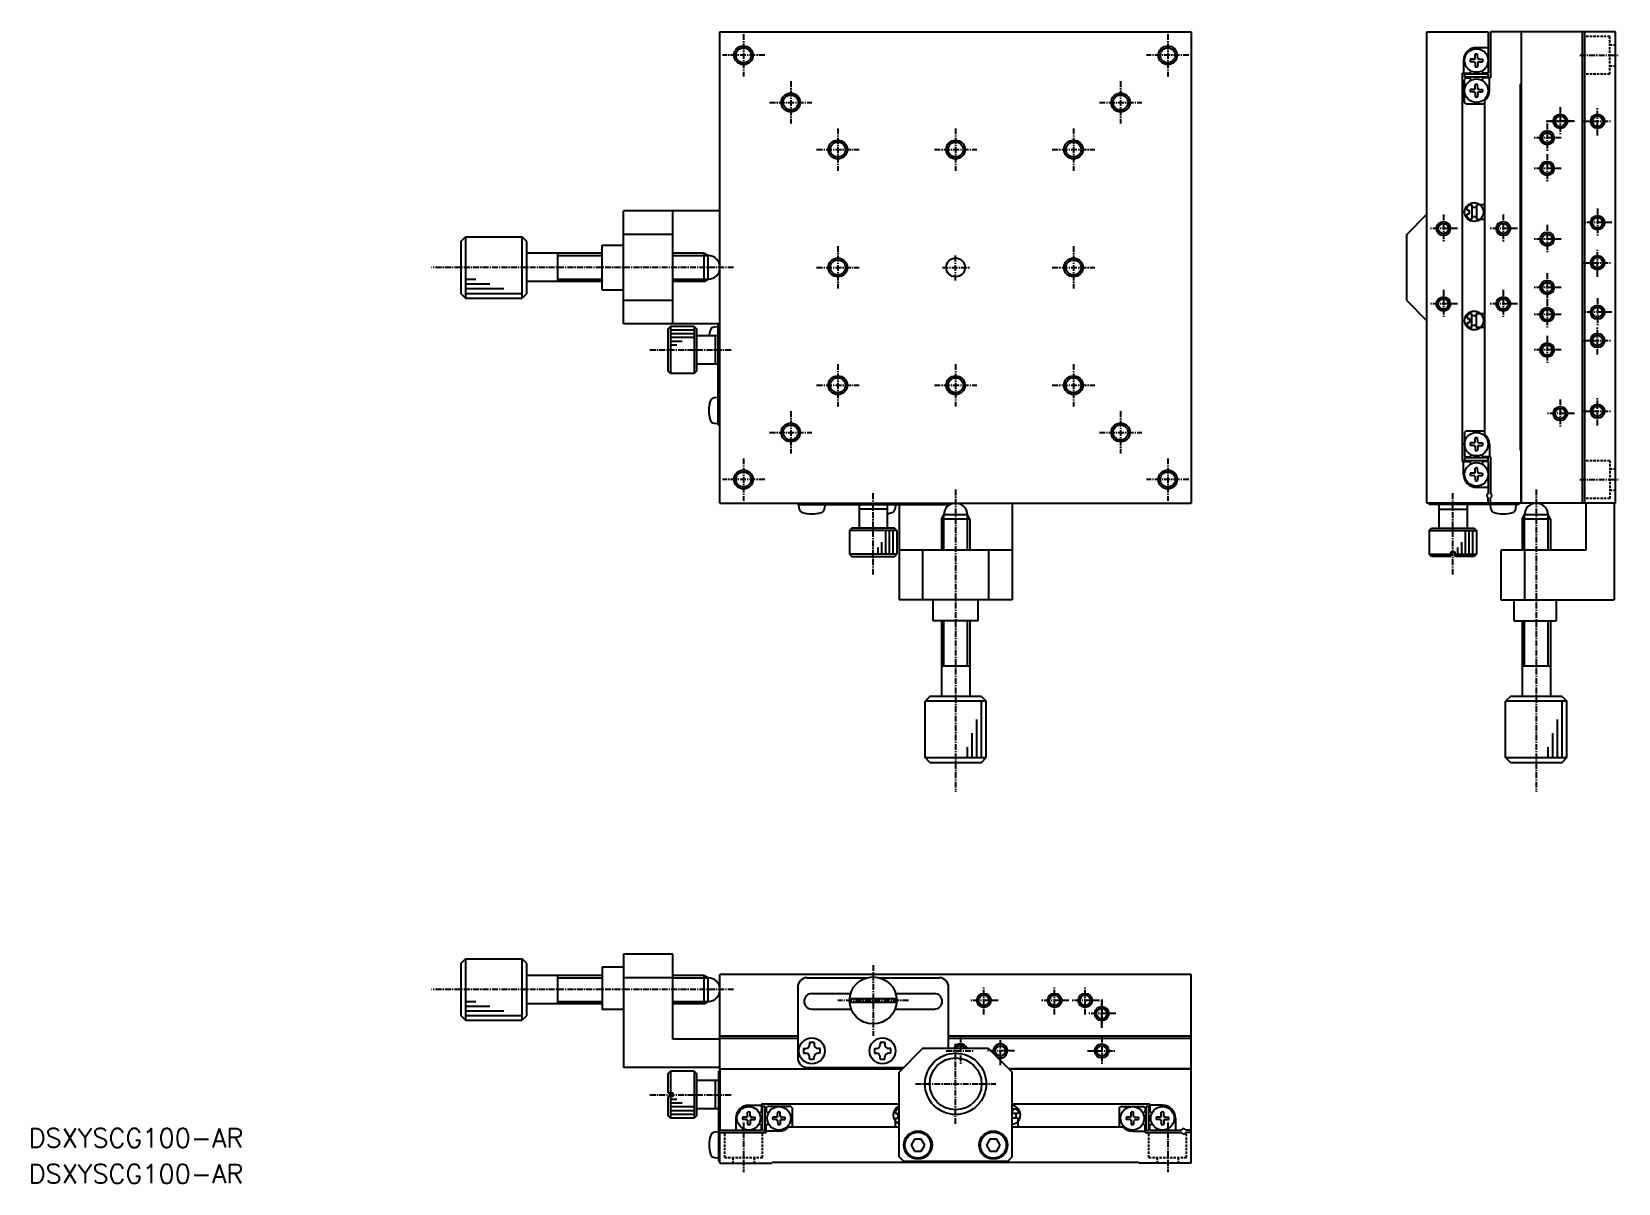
# Model space of a CAD drawing. Extents: x 2616 to 2953, y -713 to -469.
import ezdxf

# ---------------------------------------------------------------- set-up
doc = ezdxf.new("R2010")
doc.units = 0
doc.linetypes.add('CENTER', pattern=[2, 1.25, -0.25, 0.25, -0.25])
doc.linetypes.add('DASHED', pattern=[0.75, 0.5, -0.25])
doc.layers.get('0').update_dxf_attribs({"linetype": 'CONTINUOUS'})
doc.layers.add('CENTER', color=1, linetype='CENTER')
doc.styles.get("Standard").update_dxf_attribs({"font": 'TXT', "bigfont": 'BIGFONT'})

msp = doc.modelspace()

# ---------------------------------------------------------------- linework, layer by layer
for p, q in [((2761.94, -569.05), (2761.94, -469.05)), ((2761.94, -469.05), (2861.94, -469.05)), ((2861.94, -469.05), (2861.94, -569.05)), ((2761.94, -507.05), (2741.44, -507.05)), ((2741.44, -531.05), (2741.44, -507.05)), ((2751.94, -531.05), (2751.94, -507.05)), ((2706.94, -513.55), (2707.94, -512.55)), ((2706.94, -513.55), (2706.94, -524.55)), ((2707.94, -512.55), (2719.94, -512.55)), ((2720.94, -513.55), (2719.94, -512.55)), ((2720.94, -524.55), (2720.94, -513.55)), ((2736.94, -514.3), (2741.44, -514.3)), ((2736.94, -523.8), (2736.94, -514.3)), ((2751.94, -512.05), (2741.44, -512.05)), ((2736.94, -516.05), (2720.94, -516.05)), ((2727.44, -516.05), (2727.44, -522.05)), ((2758.57, -516.05), (2751.94, -516.05)), ((2758.57, -522.05), (2758.57, -516.05)), ((2758.57, -516.05), (2759.44, -516.55)), ((2759.44, -521.55), (2759.44, -516.55)), ((2758.57, -522.05), (2759.44, -521.55)), ((2706.94, -524.55), (2707.94, -525.55)), ((2720.94, -524.55), (2719.94, -525.55)), ((2736.94, -522.05), (2720.94, -522.05)), ((2736.94, -523.8), (2741.44, -523.8)), ((2758.57, -522.05), (2751.94, -522.05)), ((2707.94, -525.55), (2719.94, -525.55)), ((2751.94, -526.05), (2741.44, -526.05)), ((2761.94, -531.05), (2741.44, -531.05)), ((2750.94, -532.05), (2751.44, -531.55)), ((2756.44, -531.55), (2751.44, -531.55)), ((2756.44, -531.55), (2756.94, -532.05)), ((2761.56, -531.66), (2760.71, -531.73)), ((2761.5, -531.66), (2760.71, -531.73)), ((2750.94, -541.05), (2750.94, -532.05)), ((2756.94, -532.05), (2756.94, -541.05)), ((2761.56, -533.55), (2756.94, -533.55)), ((2760.94, -533.55), (2760.94, -539.55)), ((2751.44, -541.55), (2750.94, -541.05)), ((2756.44, -541.55), (2751.44, -541.55)), ((2756.94, -541.05), (2756.44, -541.55)), ((2761.56, -539.55), (2756.94, -539.55)), ((2761.58, -546.66), (2760.73, -546.73)), ((2760.72, -552.08), (2761.56, -552.16)), ((2761.56, -552.41), (2761.86, -552.41)), ((2761.94, -569.05), (2861.94, -569.05)), ((2778.44, -569.35), (2778.44, -569.05)), ((2778.44, -569.35), (2810.44, -569.35)), ((2778.76, -570.2), (2778.69, -569.35)), ((2784.19, -569.35), (2784.12, -570.2)), ((2791.44, -569.35), (2791.44, -574.35)), ((2797.44, -570.35), (2791.44, -570.35)), ((2797.44, -569.35), (2797.44, -574.35)), ((2799.19, -569.35), (2799.12, -570.2)), ((2799.94, -569.35), (2799.94, -589.55)), ((2808.94, -572.42), (2809.44, -571.55)), ((2814.44, -571.55), (2809.44, -571.55)), ((2810.44, -569.35), (2810.44, -569.05)), ((2814.94, -572.42), (2814.44, -571.55)), ((2823.94, -569.05), (2823.94, -589.55)), ((2789.94, -574.35), (2789.44, -574.85)), ((2789.44, -574.85), (2789.44, -579.85)), ((2798.94, -574.35), (2789.94, -574.35)), ((2799.44, -574.85), (2798.94, -574.35)), ((2799.44, -574.85), (2799.44, -579.85)), ((2814.94, -572.42), (2808.94, -572.42)), ((2808.94, -572.42), (2808.94, -579.05)), ((2814.94, -572.42), (2814.94, -579.05)), ((2789.44, -579.85), (2789.94, -580.35)), ((2789.94, -580.35), (2798.94, -580.35)), ((2798.94, -580.35), (2799.44, -579.85)), ((2823.94, -579.05), (2799.94, -579.05)), ((2804.94, -579.05), (2804.94, -589.55)), ((2818.94, -579.05), (2818.94, -589.55)), ((2823.94, -589.55), (2799.94, -589.55)), ((2807.19, -594.05), (2807.19, -589.55)), ((2816.69, -594.05), (2816.69, -589.55)), ((2816.69, -594.05), (2807.19, -594.05)), ((2808.94, -594.05), (2808.94, -610.05)), ((2814.94, -594.05), (2814.94, -610.05)), ((2808.94, -603.55), (2814.94, -603.55)), ((2806.44, -610.05), (2805.44, -611.05)), ((2805.44, -623.05), (2805.44, -611.05)), ((2817.44, -610.05), (2806.44, -610.05)), ((2817.44, -610.05), (2818.44, -611.05)), ((2818.44, -623.05), (2818.44, -611.05)), ((2806.44, -624.05), (2805.44, -623.05)), ((2806.44, -624.05), (2817.44, -624.05)), ((2817.44, -624.05), (2818.44, -623.05))]:
    msp.add_line(p, q)
at = {"color": 7, "linetype": 'CONTINUOUS'}
for p, q in [((2911.94, -569.05), (2911.94, -469.05)), ((2911.94, -469.05), (2924.94, -469.05)), ((2924.94, -469.05), (2924.94, -477.85)), ((2925.44, -469.05), (2925.44, -478.85)), ((2931.94, -469.05), (2925.44, -469.05)), ((2931.94, -469.05), (2931.94, -569.05)), ((2951.94, -469.05), (2931.94, -469.05)), ((2931.94, -469.05), (2931.94, -480.06)), ((2944.94, -520.55), (2944.94, -469.05)), ((2945.44, -520.55), (2945.44, -469.05)), ((2951.94, -569.05), (2951.94, -469.05)), ((2922.16, -474.68), (2922.18, -473.83)), ((2922.44, -472.41), (2924.94, -472.41)), ((2922.71, -474.68), (2922.7, -473.83)), ((2919.44, -477.86), (2921.02, -477.86)), ((2919.44, -477.86), (2919.44, -560.25)), ((2919.69, -475.16), (2919.69, -477.86)), ((2921.94, -474.88), (2921.11, -474.9)), ((2921.94, -475.43), (2921.11, -475.42)), ((2921.94, -474.88), (2922.1, -474.81)), ((2921.94, -475.43), (2922.1, -475.5)), ((2922.16, -474.68), (2922.1, -474.81)), ((2922.16, -475.64), (2922.1, -475.5)), ((2922.16, -475.64), (2922.18, -476.48)), ((2922.71, -475.64), (2922.7, -476.48)), ((2922.71, -474.68), (2922.77, -474.81)), ((2922.71, -475.64), (2922.77, -475.5)), ((2922.94, -474.88), (2922.77, -474.81)), ((2922.94, -475.43), (2922.77, -475.5)), ((2922.94, -474.88), (2923.76, -474.9)), ((2922.94, -475.43), (2923.76, -475.42)), ((2924.94, -477.86), (2923.85, -477.86)), ((2924.94, -478.06), (2919.94, -478.06)), ((2919.94, -478.06), (2919.94, -478.66)), ((2924.94, -478.66), (2919.94, -478.66)), ((2920.24, -478.86), (2919.94, -479.16)), ((2919.94, -484.06), (2919.94, -479.16)), ((2920.24, -478.86), (2921.02, -478.86)), ((2921.94, -481.28), (2921.11, -481.3)), ((2921.94, -481.28), (2922.1, -481.21)), ((2922.16, -481.08), (2922.1, -481.21)), ((2922.16, -481.08), (2922.18, -480.23)), ((2922.71, -481.08), (2922.7, -480.23)), ((2922.71, -481.08), (2922.77, -481.21)), ((2922.94, -481.28), (2922.77, -481.21)), ((2922.94, -481.28), (2923.76, -481.3)), ((2925.44, -478.86), (2923.85, -478.86)), ((2924.94, -478.66), (2924.94, -478.06)), ((2925.19, -481.56), (2925.19, -478.86)), ((2931.74, -480.26), (2931.94, -480.06)), ((2931.74, -480.26), (2931.74, -557.85)), ((2920.24, -484.36), (2919.94, -484.06)), ((2920.24, -484.36), (2924.24, -484.36)), ((2921.94, -481.83), (2921.11, -481.82)), ((2921.94, -481.83), (2922.1, -481.9)), ((2922.16, -482.04), (2922.1, -481.9)), ((2922.16, -482.04), (2922.18, -482.88)), ((2922.71, -482.04), (2922.7, -482.88)), ((2922.71, -482.04), (2922.77, -481.9)), ((2922.94, -481.83), (2922.77, -481.9)), ((2922.94, -481.83), (2923.76, -481.82)), ((2924.24, -554.47), (2924.24, -483.64)), ((2907.64, -512.05), (2911.94, -507.75)), ((2920.94, -505.8), (2920.44, -506.3)), ((2920.44, -506.9), (2920.44, -506.3)), ((2920.44, -506.9), (2920.94, -506.9)), ((2920.44, -507.7), (2920.94, -507.7)), ((2920.44, -508.3), (2920.44, -507.7)), ((2920.94, -508.8), (2920.44, -508.3)), ((2920.94, -505.8), (2921.44, -505.8)), ((2920.94, -507.7), (2920.94, -506.9)), ((2921.44, -505.8), (2921.44, -508.8)), ((2921.44, -506.3), (2922.44, -506.3)), ((2922.44, -508.3), (2921.44, -508.3)), ((2924.24, -505.8), (2922.44, -505.8)), ((2922.44, -505.8), (2922.44, -508.8)), ((2920.94, -508.8), (2921.44, -508.8)), ((2922.44, -508.8), (2924.24, -508.8)), ((2907.64, -526.05), (2907.64, -512.05)), ((2944.94, -569.05), (2944.94, -520.55)), ((2945.44, -569.05), (2945.44, -520.55)), ((2907.64, -526.05), (2911.94, -530.35)), ((2761.56, -552.41), (2761.56, -531.05)), ((2920.94, -528.8), (2920.44, -529.3)), ((2920.44, -529.3), (2920.44, -529.9)), ((2920.44, -529.9), (2920.94, -529.9)), ((2920.44, -530.7), (2920.94, -530.7)), ((2920.44, -530.7), (2920.44, -531.3)), ((2920.94, -531.8), (2920.44, -531.3)), ((2920.94, -528.8), (2921.44, -528.8)), ((2920.94, -529.9), (2920.94, -530.7)), ((2920.94, -531.8), (2921.44, -531.8)), ((2921.44, -531.8), (2921.44, -528.8)), ((2922.44, -529.3), (2921.44, -529.3)), ((2921.44, -531.3), (2922.44, -531.3)), ((2922.44, -528.8), (2924.24, -528.8)), ((2922.44, -531.8), (2922.44, -528.8)), ((2924.24, -531.8), (2922.44, -531.8)), ((2920.24, -553.75), (2919.94, -554.05)), ((2919.94, -554.05), (2919.94, -558.95)), ((2920.24, -553.75), (2924.24, -553.75)), ((2922.16, -556.07), (2922.18, -555.23)), ((2922.71, -556.07), (2922.7, -555.23)), ((2921.94, -556.28), (2921.11, -556.29)), ((2921.94, -556.83), (2921.11, -556.81)), ((2921.94, -556.28), (2922.1, -556.2)), ((2921.94, -556.83), (2922.1, -556.9)), ((2922.16, -556.07), (2922.1, -556.2)), ((2922.16, -557.03), (2922.1, -556.9)), ((2922.16, -557.03), (2922.18, -557.88)), ((2922.71, -557.03), (2922.7, -557.88)), ((2922.71, -556.07), (2922.77, -556.2)), ((2922.71, -557.03), (2922.77, -556.9)), ((2922.94, -556.28), (2922.77, -556.2)), ((2922.94, -556.83), (2922.77, -556.9)), ((2922.94, -556.28), (2923.76, -556.29)), ((2922.94, -556.83), (2923.76, -556.81)), ((2925.19, -556.55), (2925.19, -559.25)), ((2931.74, -557.85), (2931.94, -558.05)), ((2931.94, -569.05), (2931.94, -558.05)), ((2919.44, -560.25), (2921.02, -560.25)), ((2919.69, -562.95), (2919.69, -560.25)), ((2920.24, -559.25), (2919.94, -558.95)), ((2924.94, -559.45), (2919.94, -559.45)), ((2919.94, -559.45), (2919.94, -560.05)), ((2924.94, -560.05), (2919.94, -560.05)), ((2920.24, -559.25), (2921.02, -559.25)), ((2922.16, -562.47), (2922.18, -561.63)), ((2922.71, -562.47), (2922.7, -561.63)), ((2925.44, -559.25), (2923.85, -559.25)), ((2924.94, -560.25), (2923.85, -560.25)), ((2924.94, -560.05), (2924.94, -559.45)), ((2924.94, -560.24), (2924.94, -566.99)), ((2925.44, -559.24), (2925.44, -566.99)), ((2921.94, -562.68), (2921.11, -562.69)), ((2921.94, -563.23), (2921.11, -563.21)), ((2921.94, -562.68), (2922.1, -562.6)), ((2921.94, -563.23), (2922.1, -563.3)), ((2922.16, -562.47), (2922.1, -562.6)), ((2922.16, -563.43), (2922.1, -563.3)), ((2922.16, -563.43), (2922.18, -564.28)), ((2922.71, -563.43), (2922.7, -564.28)), ((2922.71, -562.47), (2922.77, -562.6)), ((2922.71, -563.43), (2922.77, -563.3)), ((2922.94, -562.68), (2922.77, -562.6)), ((2922.94, -563.23), (2922.77, -563.3)), ((2922.94, -562.68), (2923.76, -562.69)), ((2922.94, -563.23), (2923.76, -563.21)), ((2922.44, -565.7), (2924.94, -565.7)), ((2924.94, -569.05), (2924.94, -567.9)), ((2925.44, -569.05), (2925.44, -567.9)), ((2931.94, -569.05), (2911.94, -569.05)), ((2912.44, -569.35), (2912.44, -569.05)), ((2931.44, -569.35), (2912.44, -569.35)), ((2914.44, -569.35), (2914.44, -574.35)), ((2914.44, -570.35), (2920.44, -570.35)), ((2920.44, -569.35), (2920.44, -574.35)), ((2925.39, -569.35), (2925.46, -570.2)), ((2930.82, -570.2), (2930.89, -569.35)), ((2931.44, -569.05), (2931.44, -569.35)), ((2951.94, -569.05), (2931.94, -569.05)), ((2932.14, -572.42), (2932.64, -571.55)), ((2937.64, -571.55), (2932.64, -571.55)), ((2938.14, -572.42), (2937.64, -571.55)), ((2945.64, -569.05), (2945.64, -579.05)), ((2951.64, -569.05), (2951.64, -589.55)), ((2912.44, -574.85), (2912.94, -574.35)), ((2912.44, -574.85), (2912.44, -579.85)), ((2912.94, -574.35), (2921.94, -574.35)), ((2921.94, -574.35), (2922.44, -574.85)), ((2922.44, -574.85), (2922.44, -579.85)), ((2938.14, -572.42), (2932.14, -572.42)), ((2932.14, -572.42), (2932.14, -579.05)), ((2938.14, -572.42), (2938.14, -579.05)), ((2912.94, -580.35), (2912.44, -579.85)), ((2917.04, -580.35), (2912.94, -580.35)), ((2917.04, -579.35), (2917.84, -579.35)), ((2917.04, -580.35), (2917.04, -579.35)), ((2917.84, -579.35), (2917.84, -580.35)), ((2921.94, -580.35), (2917.84, -580.35)), ((2922.44, -579.85), (2921.94, -580.35)), ((2927.64, -579.05), (2927.64, -589.55)), ((2945.64, -579.05), (2927.64, -579.05)), ((2932.64, -579.05), (2932.64, -589.55)), ((2927.64, -589.55), (2951.64, -589.55)), ((2930.39, -589.55), (2930.39, -594.05)), ((2939.39, -589.55), (2939.39, -594.05)), ((2930.39, -594.05), (2939.39, -594.05)), ((2932.14, -594.05), (2932.14, -610.05)), ((2938.14, -594.05), (2938.14, -610.05)), ((2932.14, -603.55), (2938.14, -603.55)), ((2929.64, -610.05), (2928.64, -611.05)), ((2928.64, -623.05), (2928.64, -611.05)), ((2940.64, -610.05), (2929.64, -610.05)), ((2940.64, -610.05), (2941.64, -611.05)), ((2941.64, -623.05), (2941.64, -611.05)), ((2929.64, -624.05), (2928.64, -623.05)), ((2929.64, -624.05), (2940.64, -624.05)), ((2940.64, -624.05), (2941.64, -623.05)), ((2706.94, -666.75), (2707.94, -665.75)), ((2707.94, -665.75), (2719.94, -665.75)), ((2720.94, -666.75), (2719.94, -665.75)), ((2741.44, -664.75), (2741.44, -688.75)), ((2751.94, -664.75), (2741.44, -664.75)), ((2751.94, -682.75), (2751.94, -664.75)), ((2706.94, -666.75), (2706.94, -677.75)), ((2720.94, -677.75), (2720.94, -666.75)), ((2736.94, -669.25), (2720.94, -669.25)), ((2727.44, -669.25), (2727.44, -675.25)), ((2741.44, -667.5), (2736.94, -667.5)), ((2736.94, -667.5), (2736.94, -676.5)), ((2751.94, -669.75), (2741.44, -669.75)), ((2758.57, -669.25), (2751.94, -669.25)), ((2758.57, -675.25), (2758.57, -669.25)), ((2758.57, -669.25), (2759.44, -669.75)), ((2759.44, -674.75), (2759.44, -669.75)), ((2861.94, -669.05), (2761.94, -669.05)), ((2761.94, -689.05), (2761.94, -669.05)), ((2780.44, -669.75), (2793.04, -669.75)), ((2795.84, -669.75), (2808.44, -669.75)), ((2861.94, -689.05), (2861.94, -669.05)), ((2778.44, -671.75), (2778.44, -686.75)), ((2781.44, -673.1), (2789.65, -673.1)), ((2799.22, -673.1), (2807.44, -673.1)), ((2810.44, -684.75), (2810.44, -671.75)), ((2736.94, -675.25), (2720.94, -675.25)), ((2741.44, -676.5), (2736.94, -676.5)), ((2758.57, -675.25), (2751.94, -675.25)), ((2758.57, -675.25), (2759.44, -674.75)), ((2781.44, -676.4), (2789.79, -676.4)), ((2789.46, -674.15), (2799.42, -674.15)), ((2789.46, -674.95), (2799.42, -674.95)), ((2799.08, -676.4), (2807.44, -676.4)), ((2706.94, -677.75), (2707.94, -678.75)), ((2707.94, -678.75), (2719.94, -678.75)), ((2720.94, -677.75), (2719.94, -678.75)), ((2761.94, -682.75), (2751.94, -682.75)), ((2761.94, -682.05), (2778.44, -682.05)), ((2761.94, -682.55), (2778.44, -682.55)), ((2810.44, -682.05), (2861.94, -682.05)), ((2810.44, -682.55), (2861.94, -682.55)), ((2779.69, -684.75), (2779.69, -685.75)), ((2779.69, -684.75), (2780.14, -684.75)), ((2779.69, -685.75), (2780.14, -685.75)), ((2781.94, -683.5), (2780.94, -683.5)), ((2780.94, -683.5), (2780.94, -683.95)), ((2780.94, -687), (2780.94, -686.55)), ((2781.94, -683.5), (2781.94, -683.95)), ((2781.94, -687), (2781.94, -686.55)), ((2783.19, -684.75), (2782.74, -684.75)), ((2783.19, -685.75), (2782.74, -685.75)), ((2783.19, -685.75), (2783.19, -684.75)), ((2794.69, -684.75), (2794.69, -685.75)), ((2794.69, -684.75), (2795.14, -684.75)), ((2794.69, -685.75), (2795.14, -685.75)), ((2796.94, -683.5), (2795.94, -683.5)), ((2795.94, -683.5), (2795.94, -683.95)), ((2795.94, -687), (2795.94, -686.55)), ((2796.94, -683.5), (2796.94, -683.95)), ((2796.94, -687), (2796.94, -686.55)), ((2798.19, -684.75), (2797.74, -684.75)), ((2798.19, -685.75), (2797.74, -685.75)), ((2798.19, -685.75), (2798.19, -684.75)), ((2804.94, -684.75), (2799.94, -689.75)), ((2818.94, -684.75), (2804.94, -684.75)), ((2818.94, -684.75), (2823.94, -689.75)), ((2761.94, -688.75), (2741.44, -688.75)), ((2750.94, -690.05), (2751.44, -689.55)), ((2750.94, -694.15), (2750.94, -690.05)), ((2756.44, -689.55), (2751.44, -689.55)), ((2756.44, -689.55), (2756.94, -690.05)), ((2756.94, -690.05), (2756.94, -699.05)), ((2761.64, -689.55), (2761.64, -708.55)), ((2761.94, -689.55), (2761.64, -689.55)), ((2761.94, -689.05), (2761.94, -702.05)), ((2761.94, -689.05), (2800.64, -689.05)), ((2761.94, -689.05), (2800.64, -689.05)), ((2780.44, -688.75), (2800.94, -688.75)), ((2780.94, -687), (2781.94, -687)), ((2795.94, -687), (2796.94, -687)), ((2799.94, -707.75), (2799.94, -689.75)), ((2861.94, -689.05), (2823.24, -689.05)), ((2823.24, -689.05), (2861.94, -689.05)), ((2823.94, -707.75), (2823.94, -689.75)), ((2861.94, -709.05), (2861.94, -689.05)), ((2761.64, -691.55), (2756.94, -691.55)), ((2760.94, -691.55), (2760.94, -697.55)), ((2750.94, -694.15), (2751.94, -694.15)), ((2750.94, -699.05), (2750.94, -694.95)), ((2751.94, -694.95), (2750.94, -694.95)), ((2751.94, -694.15), (2751.94, -694.95)), ((2768.05, -696.8), (2770.75, -696.8)), ((2770.75, -696.55), (2770.75, -698.14)), ((2799.94, -696.55), (2770.75, -696.55)), ((2853.14, -696.55), (2823.94, -696.55)), ((2853.14, -696.55), (2853.14, -698.14)), ((2855.84, -696.8), (2853.14, -696.8)), ((2751.44, -699.55), (2750.94, -699.05)), ((2756.44, -699.55), (2751.44, -699.55)), ((2756.94, -699.05), (2756.44, -699.55)), ((2761.64, -697.55), (2756.94, -697.55)), ((2765.3, -699.55), (2765.3, -702.05)), ((2767.56, -699.28), (2766.72, -699.29)), ((2767.56, -699.83), (2766.72, -699.81)), ((2767.56, -699.28), (2767.7, -699.22)), ((2767.56, -699.83), (2767.7, -699.89)), ((2767.77, -699.05), (2767.7, -699.22)), ((2767.77, -700.05), (2767.7, -699.89)), ((2767.77, -699.05), (2767.79, -698.23)), ((2767.77, -700.05), (2767.79, -700.88)), ((2768.32, -699.05), (2768.31, -698.23)), ((2768.32, -700.05), (2768.31, -700.88)), ((2768.32, -699.05), (2768.39, -699.22)), ((2768.32, -700.05), (2768.39, -699.89)), ((2768.53, -699.28), (2768.39, -699.22)), ((2768.53, -699.83), (2768.39, -699.89)), ((2768.53, -699.28), (2769.37, -699.29)), ((2768.53, -699.83), (2769.37, -699.81)), ((2770.95, -702.05), (2770.95, -697.05)), ((2771.55, -697.05), (2770.95, -697.05)), ((2771.55, -702.05), (2771.55, -697.05)), ((2771.75, -697.35), (2772.05, -697.05)), ((2771.75, -697.35), (2771.75, -698.14)), ((2776.95, -697.05), (2772.05, -697.05)), ((2773.96, -699.28), (2773.12, -699.29)), ((2773.96, -699.83), (2773.12, -699.81)), ((2773.96, -699.28), (2774.1, -699.22)), ((2773.96, -699.83), (2774.1, -699.89)), ((2774.17, -699.05), (2774.1, -699.22)), ((2774.17, -700.05), (2774.1, -699.89)), ((2774.17, -699.05), (2774.19, -698.23)), ((2774.17, -700.05), (2774.19, -700.88)), ((2774.72, -699.05), (2774.71, -698.23)), ((2774.72, -700.05), (2774.71, -700.88)), ((2774.72, -699.05), (2774.79, -699.22)), ((2774.72, -700.05), (2774.79, -699.89)), ((2774.93, -699.28), (2774.79, -699.22)), ((2774.93, -699.83), (2774.79, -699.89)), ((2774.93, -699.28), (2775.77, -699.29)), ((2774.93, -699.83), (2775.77, -699.81)), ((2777.25, -697.35), (2776.95, -697.05)), ((2777.25, -697.35), (2777.25, -701.35)), ((2799.19, -698.05), (2799.69, -697.55)), ((2799.19, -698.05), (2799.19, -698.55)), ((2799.19, -698.55), (2799.94, -698.55)), ((2799.19, -701.35), (2799.19, -699.55)), ((2799.19, -699.55), (2799.94, -699.55)), ((2799.94, -697.55), (2799.69, -697.55)), ((2799.69, -698.55), (2799.69, -699.55)), ((2823.94, -698.05), (2824.09, -698.05)), ((2825.19, -698.55), (2823.94, -698.55)), ((2825.19, -699.55), (2823.94, -699.55)), ((2824.09, -697.55), (2824.09, -698.05)), ((2824.09, -697.55), (2824.69, -697.55)), ((2825.19, -698.05), (2824.69, -697.55)), ((2824.69, -698.55), (2824.69, -699.55)), ((2825.19, -698.05), (2825.19, -698.55)), ((2825.19, -701.35), (2825.19, -699.55)), ((2846.64, -697.35), (2846.94, -697.05)), ((2846.64, -697.35), (2846.64, -701.35)), ((2846.94, -697.05), (2851.84, -697.05)), ((2848.96, -699.28), (2848.11, -699.29)), ((2848.96, -699.83), (2848.11, -699.81)), ((2848.96, -699.28), (2849.09, -699.22)), ((2848.96, -699.83), (2849.09, -699.89)), ((2849.16, -699.05), (2849.09, -699.22)), ((2849.16, -700.05), (2849.09, -699.89)), ((2849.16, -699.05), (2849.18, -698.23)), ((2849.16, -700.05), (2849.18, -700.88)), ((2849.71, -699.05), (2849.7, -698.23)), ((2849.71, -700.05), (2849.7, -700.88)), ((2849.71, -699.05), (2849.79, -699.22)), ((2849.92, -699.28), (2849.79, -699.22)), ((2849.92, -699.83), (2849.79, -699.89)), ((2849.92, -699.28), (2850.76, -699.29)), ((2849.92, -699.83), (2850.76, -699.81)), ((2852.14, -697.35), (2851.84, -697.05)), ((2852.14, -697.35), (2852.14, -698.14)), ((2852.34, -702.05), (2852.34, -697.05)), ((2852.94, -697.05), (2852.34, -697.05)), ((2852.94, -702.05), (2852.94, -697.05)), ((2855.36, -699.28), (2854.51, -699.29)), ((2855.36, -699.83), (2854.51, -699.81)), ((2855.36, -699.28), (2855.49, -699.22)), ((2855.36, -699.83), (2855.49, -699.89)), ((2855.56, -699.05), (2855.49, -699.22)), ((2855.56, -700.05), (2855.49, -699.89)), ((2855.56, -699.05), (2855.58, -698.23)), ((2855.56, -700.05), (2855.58, -700.88)), ((2856.11, -699.05), (2856.1, -698.23)), ((2856.11, -700.05), (2856.1, -700.88)), ((2856.11, -699.05), (2856.19, -699.22)), ((2856.11, -700.05), (2856.19, -699.89)), ((2856.32, -699.28), (2856.19, -699.22)), ((2856.32, -699.83), (2856.19, -699.89)), ((2856.32, -699.28), (2857.16, -699.29)), ((2856.32, -699.83), (2857.16, -699.81)), ((2858.59, -699.55), (2858.59, -702.05)), ((2761.64, -702.45), (2760.79, -702.53)), ((2761.94, -702.05), (2770.74, -702.05)), ((2761.94, -709.05), (2761.94, -702.55)), ((2761.94, -702.55), (2771.74, -702.55)), ((2770.75, -702.05), (2770.75, -700.97)), ((2770.95, -702.05), (2771.55, -702.05)), ((2771.75, -702.55), (2771.75, -700.97)), ((2774.45, -702.3), (2771.75, -702.3)), ((2776.52, -701.35), (2799.94, -701.35)), ((2823.94, -701.35), (2847.36, -701.35)), ((2849.44, -702.3), (2852.14, -702.3)), ((2852.13, -702.55), (2859.87, -702.55)), ((2852.14, -702.55), (2852.14, -700.97)), ((2852.34, -702.05), (2852.94, -702.05)), ((2853.13, -702.05), (2859.87, -702.05)), ((2853.14, -702.05), (2853.14, -700.97)), ((2861.94, -702.05), (2860.79, -702.05)), ((2861.94, -702.55), (2860.79, -702.55)), ((2803.22, -704), (2802.5, -705.25)), ((2802.5, -705.25), (2803.22, -706.5)), ((2804.66, -704), (2803.22, -704)), ((2803.22, -706.5), (2804.66, -706.5)), ((2805.38, -705.25), (2804.66, -704)), ((2804.66, -706.5), (2805.38, -705.25)), ((2819.22, -704), (2818.5, -705.25)), ((2818.5, -705.25), (2819.22, -706.5)), ((2820.66, -704), (2819.22, -704)), ((2819.22, -706.5), (2820.66, -706.5)), ((2821.38, -705.25), (2820.66, -704)), ((2820.66, -706.5), (2821.38, -705.25)), ((2760.79, -707.88), (2761.64, -707.95)), ((2761.64, -708.55), (2761.94, -708.55)), ((2761.94, -709.05), (2772.94, -709.05)), ((2773.14, -708.85), (2772.94, -709.05)), ((2773.14, -708.85), (2850.74, -708.85)), ((2800.94, -708.75), (2799.94, -707.75)), ((2822.94, -708.75), (2800.94, -708.75)), ((2822.94, -708.75), (2823.94, -707.75)), ((2850.74, -708.85), (2850.94, -709.05)), ((2861.94, -709.05), (2850.94, -709.05))]:
    msp.add_line(p, q, dxfattribs=at)
at = {"color": 3, "linetype": 'DASHED'}
for p, q in [((2950.74, -470.05), (2945.44, -470.05)), ((2950.74, -478.05), (2950.74, -470.05)), ((2950.74, -471.8), (2951.94, -471.8)), ((2950.74, -476.3), (2951.94, -476.3)), ((2950.74, -478.05), (2945.44, -478.05)), ((2950.74, -560.05), (2945.44, -560.05)), ((2950.74, -560.05), (2950.74, -568.05)), ((2950.74, -561.8), (2951.94, -561.8)), ((2950.74, -568.05), (2945.44, -568.05)), ((2950.74, -566.3), (2951.94, -566.3)), ((2762.95, -707.85), (2762.95, -702.55)), ((2770.95, -707.85), (2770.95, -702.55)), ((2852.94, -707.85), (2852.94, -702.55)), ((2860.94, -707.85), (2860.94, -702.55)), ((2762.95, -707.85), (2770.95, -707.85)), ((2764.7, -707.85), (2764.7, -709.05)), ((2769.2, -707.85), (2769.2, -709.05)), ((2852.94, -707.85), (2860.94, -707.85)), ((2854.69, -707.85), (2854.69, -709.05)), ((2859.19, -707.85), (2859.19, -709.05))]:
    msp.add_line(p, q, dxfattribs=at)
at = {"color": 3, "linetype": 'CONTINUOUS'}
for p, q in [((2707.94, -512.55), (2707.94, -525.55)), ((2719.94, -525.55), (2719.94, -512.55)), ((2727.44, -516.55), (2736.94, -516.55)), ((2751.94, -516.55), (2759.44, -516.55)), ((2707.94, -521.55), (2710.17, -521.55)), ((2727.44, -521.55), (2736.94, -521.55)), ((2751.94, -521.55), (2759.44, -521.55)), ((2707.94, -522.55), (2713.11, -522.55)), ((2707.94, -523.55), (2716.06, -523.55)), ((2707.94, -524.55), (2719.94, -524.55)), ((2751.44, -531.55), (2751.44, -541.55)), ((2756.44, -531.55), (2756.44, -541.55)), ((2756.44, -532.35), (2751.44, -532.35)), ((2756.44, -533.15), (2751.44, -533.15)), ((2756.44, -533.95), (2751.44, -533.95)), ((2753.94, -534.75), (2751.44, -534.75)), ((2752.81, -535.55), (2751.44, -535.55)), ((2809.44, -579.05), (2809.44, -571.55)), ((2814.44, -579.05), (2814.44, -571.55)), ((2932.64, -579.05), (2932.64, -571.55)), ((2937.64, -579.05), (2937.64, -571.55)), ((2799.44, -574.85), (2789.44, -574.85)), ((2797.04, -574.85), (2797.04, -579.85)), ((2797.84, -574.85), (2797.84, -579.85)), ((2798.64, -574.85), (2798.64, -579.85)), ((2912.44, -574.85), (2922.44, -574.85)), ((2920.04, -574.85), (2920.04, -579.85)), ((2920.84, -574.85), (2920.84, -579.85)), ((2921.64, -574.85), (2921.64, -579.85)), ((2795.44, -578.48), (2795.44, -579.85)), ((2796.24, -577.35), (2796.24, -579.85)), ((2918.44, -578.48), (2918.44, -579.85)), ((2919.24, -577.35), (2919.24, -579.85)), ((2799.44, -579.85), (2789.44, -579.85)), ((2912.44, -579.85), (2917.04, -579.85)), ((2917.84, -579.85), (2922.44, -579.85)), ((2809.44, -603.55), (2809.44, -594.05)), ((2814.44, -603.55), (2814.44, -594.05)), ((2932.64, -603.55), (2932.64, -594.05)), ((2937.64, -603.55), (2937.64, -594.05)), ((2818.44, -611.05), (2805.44, -611.05)), ((2817.44, -623.05), (2817.44, -611.05)), ((2941.64, -611.05), (2928.64, -611.05)), ((2940.64, -623.05), (2940.64, -611.05)), ((2816.44, -623.05), (2816.44, -614.93)), ((2939.64, -623.05), (2939.64, -614.93)), ((2815.44, -623.05), (2815.44, -617.88)), ((2938.64, -623.05), (2938.64, -617.88)), ((2814.44, -623.05), (2814.44, -620.82)), ((2937.64, -623.05), (2937.64, -620.82)), ((2805.44, -623.05), (2818.44, -623.05)), ((2928.64, -623.05), (2941.64, -623.05)), ((2707.94, -665.75), (2707.94, -678.75)), ((2719.94, -678.75), (2719.94, -665.75)), ((2727.44, -669.75), (2736.94, -669.75)), ((2751.94, -669.75), (2759.44, -669.75)), ((2707.94, -674.75), (2710.17, -674.75)), ((2707.94, -675.75), (2713.11, -675.75)), ((2727.44, -674.75), (2736.94, -674.75)), ((2751.94, -674.75), (2759.44, -674.75)), ((2707.94, -676.75), (2716.06, -676.75)), ((2707.94, -677.75), (2719.94, -677.75)), ((2751.44, -689.55), (2751.44, -694.15)), ((2756.44, -689.55), (2756.44, -699.55)), ((2751.44, -694.95), (2751.44, -699.55)), ((2752.81, -695.55), (2751.44, -695.55)), ((2753.94, -696.35), (2751.44, -696.35)), ((2756.44, -697.15), (2751.44, -697.15)), ((2756.44, -697.95), (2751.44, -697.95)), ((2756.44, -698.75), (2751.44, -698.75))]:
    msp.add_line(p, q, dxfattribs=at)
for centre, radius in [((2766.94, -474.05), 2), ((2856.94, -474.05), 2), ((2776.94, -484.05), 2), ((2846.94, -484.05), 2), ((2940.24, -488.05), 1.5), ((2948.14, -488.05), 1.5), ((2937.44, -491.55), 1.5), ((2786.94, -494.05), 2), ((2811.94, -494.05), 2), ((2836.94, -494.05), 2), ((2937.44, -498.05), 1.5), ((2921.94, -507.3), 2), ((2948.14, -509.55), 1.5), ((2915.44, -510.8), 1.5), ((2928.14, -510.8), 1.5), ((2937.44, -513.05), 1.5), ((2786.94, -519.05), 2), ((2836.94, -519.05), 2), ((2948.14, -518.05), 1.5), ((2937.44, -523.3), 1.5), ((2915.44, -526.8), 1.5), ((2921.94, -530.3), 2), ((2928.14, -526.8), 1.5), ((2937.44, -529.05), 1.5), ((2948.14, -528.55), 1.5), ((2937.44, -536.55), 1.5), ((2948.14, -534.55), 1.5), ((2786.94, -544.05), 2), ((2811.94, -544.05), 2), ((2836.94, -544.05), 2), ((2940.24, -550.05), 1.5), ((2948.14, -549.55), 1.5), ((2776.94, -554.05), 2), ((2846.94, -554.05), 2), ((2766.94, -564.05), 2), ((2856.94, -564.05), 2), ((2817.94, -674.55), 1.5), ((2832.94, -674.55), 1.5), ((2839.44, -674.55), 1.5), ((2842.94, -677.35), 1.5), ((2842.94, -685.25), 1.5)]:
    msp.add_circle(centre, radius, dxfattribs=at)
for centre, radius in [((2766.94, -474.05), 1.6), ((2856.94, -474.05), 1.6), ((2776.94, -484.05), 1.6), ((2846.94, -484.05), 1.6), ((2786.94, -494.05), 1.6), ((2811.94, -494.05), 1.6), ((2836.94, -494.05), 1.6), ((2786.94, -519.05), 1.6), ((2811.94, -519.05), 2), ((2836.94, -519.05), 1.6), ((2786.94, -544.05), 1.6), ((2811.94, -544.05), 1.6), ((2836.94, -544.05), 1.6), ((2776.94, -554.05), 1.6), ((2846.94, -554.05), 1.6), ((2766.94, -564.05), 1.6), ((2856.94, -564.05), 1.6)]:
    msp.add_circle(centre, radius)
at = {"color": 7, "linetype": 'CONTINUOUS'}
for centre, radius in [((2922.44, -475.16), 2.5), ((2922.44, -481.56), 2.5), ((2940.24, -488.05), 1.1), ((2948.14, -488.05), 1.1), ((2937.44, -491.55), 1.1), ((2937.44, -498.05), 1.1), ((2915.44, -510.8), 1.1), ((2928.14, -510.8), 1.1), ((2948.14, -509.55), 1.1), ((2937.44, -513.05), 1.1), ((2948.14, -518.05), 1.1), ((2937.44, -523.3), 1.1), ((2915.44, -526.8), 1.1), ((2928.14, -526.8), 1.1), ((2937.44, -529.05), 1.1), ((2948.14, -528.55), 1.1), ((2948.14, -534.55), 1.1), ((2937.44, -536.55), 1.1), ((2948.14, -549.55), 1.1), ((2940.24, -550.05), 1.1), ((2922.44, -556.55), 2.5), ((2922.44, -562.95), 2.5), ((2794.44, -674.55), 5), ((2817.94, -674.55), 1.1), ((2832.94, -674.55), 1.1), ((2839.44, -674.55), 1.1), ((2842.94, -677.35), 1.1), ((2781.44, -685.25), 2.75), ((2796.44, -685.25), 2.75), ((2811.94, -692.25), 6.5), ((2821.44, -685.25), 1.1), ((2842.94, -685.25), 1.1), ((2811.94, -692.25), 5.5), ((2768.05, -699.55), 2.5), ((2774.45, -699.55), 2.5), ((2849.44, -699.55), 2.5), ((2855.84, -699.55), 2.5), ((2803.94, -705.25), 3), ((2803.94, -705.25), 2.75), ((2819.94, -705.25), 3), ((2819.94, -705.25), 2.75)]:
    msp.add_circle(centre, radius, dxfattribs=at)
for centre, radius, start, end in [((2922.44, -475.16), 2.75, 90, 180), ((2922.44, -475.16), 1.35, 78.8959, 101.1041), ((2922.44, -478.36), 1.5, 139.4584, 168.463), ((2922.44, -475.16), 1.35, 168.8959, 191.1041), ((2922.44, -475.16), 1.35, 258.8959, 281.1041), ((2922.44, -478.36), 1.5, 11.537, 40.5416), ((2922.44, -475.16), 1.35, 348.8959, 11.1041), ((2922.44, -478.36), 1.5, 191.5369, 220.5416), ((2922.44, -481.56), 1.35, 168.8959, 191.1041), ((2922.44, -481.56), 1.35, 78.8959, 101.1041), ((2922.44, -478.36), 1.5, 319.4584, 348.463), ((2922.44, -481.56), 1.35, 348.8959, 11.1041), ((2922.44, -481.56), 1.35, 258.8959, 281.1041), ((2922.44, -481.56), 2.75, 310.8851, 360), ((2922.44, -556.55), 1.35, 78.8959, 101.1041), ((2922.44, -556.55), 2.75, 0, 49.1149), ((2922.44, -559.75), 1.5, 139.4584, 168.463), ((2922.44, -556.55), 1.35, 168.8959, 191.1041), ((2922.44, -556.55), 1.35, 258.8959, 281.1041), ((2922.44, -559.75), 1.5, 11.537, 40.5416), ((2922.44, -556.55), 1.35, 348.8959, 11.1041), ((2922.44, -559.75), 1.5, 191.5369, 220.5416), ((2922.44, -562.95), 1.35, 78.8959, 101.1041), ((2922.44, -559.75), 1.5, 319.4584, 348.463), ((2922.44, -562.95), 2.75, 180, 270), ((2922.44, -562.95), 1.35, 168.8959, 191.1041), ((2922.44, -562.95), 1.35, 258.8959, 281.1041), ((2922.44, -562.95), 1.35, 348.8959, 11.1041), ((2925.14, -567.44), 0.5, 113.5782, 246.4218), ((2925.24, -567.44), 0.5, 293.5782, 66.4218), ((2926.46, -570.11), 1, 185, 253.743), ((2928.14, -564.35), 7, 253.743, 286.257), ((2929.82, -570.11), 1, 286.257, 355), ((2935.14, -571.55), 2.5, 360, 180), ((2759.44, -672.25), 2.5, 270, 90), ((2780.44, -671.75), 2, 90, 180), ((2808.44, -671.75), 2, 0, 90), ((2781.44, -674.75), 1.65, 90, 270), ((2807.44, -674.75), 1.65, 270, 90), ((2780.14, -683.95), 0.8, 270, 0), ((2780.14, -686.55), 0.8, 0, 90), ((2782.74, -683.95), 0.8, 180, 270), ((2782.74, -686.55), 0.8, 90, 180), ((2795.14, -683.95), 0.8, 270, 0), ((2795.14, -686.55), 0.8, 0, 90), ((2797.74, -683.95), 0.8, 180, 270), ((2797.74, -686.55), 0.8, 90, 180), ((2812.94, -685.25), 1.1, 27.0357, 152.9643), ((2780.44, -686.75), 2, 180, 270), ((2768.05, -699.55), 2.75, 90, 180), ((2855.84, -699.55), 2.75, 360, 90), ((2768.05, -699.55), 1.35, 168.8959, 191.1041), ((2768.05, -699.55), 1.35, 78.8959, 101.1041), ((2768.05, -699.55), 1.35, 348.8959, 11.1041), ((2771.25, -699.55), 1.5, 101.5369, 130.5416), ((2771.25, -699.55), 1.5, 49.4584, 78.463), ((2774.45, -699.55), 1.35, 168.8959, 191.1041), ((2774.45, -699.55), 1.35, 78.8959, 101.1041), ((2774.45, -699.55), 1.35, 348.8959, 11.1041), ((2849.44, -699.55), 1.35, 168.8959, 191.1041), ((2849.44, -699.55), 1.35, 78.8959, 101.1041), ((2849.44, -699.55), 1.35, 348.8959, 11.1041), ((2852.64, -699.55), 1.5, 101.5369, 130.5416), ((2852.64, -699.55), 1.5, 49.4584, 78.463), ((2855.84, -699.55), 1.35, 168.8959, 191.1041), ((2855.84, -699.55), 1.35, 78.8959, 101.1041), ((2855.84, -699.55), 1.35, 348.8959, 11.1041), ((2766.64, -705.2), 7, 163.743, 196.257), ((2760.88, -703.52), 1, 95, 163.743), ((2768.05, -699.55), 1.35, 258.8959, 281.1041), ((2771.25, -699.55), 1.5, 229.4584, 258.463), ((2771.25, -699.55), 1.5, 281.537, 310.5416), ((2774.45, -699.55), 1.35, 258.8959, 281.1041), ((2774.45, -699.55), 2.75, 270, 319.1149), ((2849.44, -699.55), 2.75, 220.8851, 270), ((2849.44, -699.55), 1.35, 258.8959, 281.1041), ((2852.64, -699.55), 1.5, 229.4584, 258.463), ((2852.64, -699.55), 1.5, 281.537, 310.5416), ((2855.84, -699.55), 1.35, 258.8959, 281.1041), ((2860.33, -702.25), 0.5, 23.5782, 156.4218), ((2860.33, -702.35), 0.5, 203.5782, 336.4218), ((2760.88, -706.88), 1, 196.257, 265)]:
    msp.add_arc(centre, radius, start, end, dxfattribs=at)
for centre, radius, start, end in [((2759.44, -519.05), 2.5, 270, 90), ((2760.8, -532.72), 1, 94.8362, 163.5791), ((2760.8, -532.72), 1, 94.8362, 163.5791), ((2764.64, -533.93), 5.03, 162.7902, 175.6781), ((2766.57, -549.42), 7, 163.5791, 196.0932), ((2760.81, -547.72), 1, 94.8362, 163.5791), ((2760.81, -551.08), 1, 196.0932, 264.8362), ((2779.76, -570.11), 1, 185, 253.743), ((2781.44, -564.35), 7, 253.743, 286.257), ((2783.12, -570.11), 1, 286.257, 355), ((2796.44, -564.35), 7, 278.2132, 286.257), ((2798.12, -570.11), 1, 286.257, 355), ((2811.94, -571.55), 2.5, 360, 180)]:
    msp.add_arc(centre, radius, start, end)
at = {"color": 3, "linetype": 'CONTINUOUS'}
for centre, radius, start, end in [((2812.94, -685.25), 1.5, 19.4712, 160.5288), ((2821.44, -685.25), 1.5, 244.4707, 205.5293), ((2800.69, -698.85), 2, 112.117, 247.883), ((2823.69, -698.85), 2, 277.0944, 82.9056)]:
    msp.add_arc(centre, radius, start, end, dxfattribs=at)
at = {"layer": 'CENTER', "color": 1, "linetype": 'CENTER'}
for p, q in [((2766.94, -469.55), (2766.94, -478.55)), ((2856.94, -469.55), (2856.94, -478.55)), ((2771.44, -474.05), (2762.44, -474.05)), ((2861.44, -474.05), (2852.44, -474.05)), ((2944.38, -474.05), (2952.54, -474.05)), ((2776.94, -479.55), (2776.94, -488.55)), ((2846.94, -479.55), (2846.94, -488.55)), ((2772.44, -484.05), (2781.44, -484.05)), ((2842.44, -484.05), (2851.44, -484.05)), ((2943.24, -488.05), (2937.24, -488.05)), ((2937.24, -488.05), (2943.24, -488.05)), ((2937.24, -488.05), (2943.24, -488.05)), ((2940.24, -485.05), (2940.24, -491.05)), ((2940.24, -485.05), (2940.24, -491.05)), ((2945.14, -488.05), (2951.14, -488.05)), ((2948.14, -491.05), (2948.14, -485.05)), ((2786.94, -489.55), (2786.94, -498.55)), ((2811.94, -489.55), (2811.94, -498.55)), ((2836.94, -489.55), (2836.94, -498.55)), ((2937.44, -488.55), (2937.44, -494.55)), ((2782.44, -494.05), (2791.44, -494.05)), ((2807.44, -494.05), (2816.44, -494.05)), ((2832.44, -494.05), (2841.44, -494.05)), ((2940.44, -491.55), (2934.44, -491.55)), ((2940.44, -498.05), (2934.44, -498.05)), ((2937.44, -495.05), (2937.44, -501.05)), ((2915.44, -507.8), (2915.44, -513.8)), ((2928.14, -507.8), (2928.14, -513.8)), ((2948.14, -506.55), (2948.14, -512.55)), ((2918.44, -510.8), (2912.44, -510.8)), ((2931.14, -510.8), (2925.14, -510.8)), ((2937.44, -510.05), (2937.44, -516.05)), ((2951.14, -509.55), (2945.14, -509.55)), ((2786.94, -514.55), (2786.94, -523.55)), ((2836.94, -514.55), (2836.94, -523.55)), ((2940.44, -513.05), (2934.44, -513.05)), ((2811.94, -521.8), (2811.94, -516.4)), ((2945.14, -518.05), (2951.14, -518.05)), ((2948.14, -521.05), (2948.14, -515.05)), ((2764.83, -519.05), (2700.72, -519.05)), ((2782.44, -519.05), (2791.44, -519.05)), ((2809.12, -519.05), (2815.07, -519.05)), ((2832.44, -519.05), (2841.44, -519.05)), ((2937.44, -520.3), (2937.44, -526.3)), ((2915.44, -523.8), (2915.44, -529.8)), ((2928.14, -523.8), (2928.14, -529.8)), ((2940.44, -523.3), (2934.44, -523.3)), ((2918.44, -526.8), (2912.44, -526.8)), ((2931.14, -526.8), (2925.14, -526.8)), ((2937.44, -526.05), (2937.44, -532.05)), ((2948.14, -525.55), (2948.14, -531.55)), ((2940.44, -529.05), (2934.44, -529.05)), ((2951.14, -528.55), (2945.14, -528.55)), ((2948.14, -537.55), (2948.14, -531.55)), ((2937.44, -533.55), (2937.44, -539.55)), ((2945.14, -534.55), (2951.14, -534.55)), ((2747.07, -536.55), (2764.33, -536.55)), ((2940.44, -536.55), (2934.44, -536.55)), ((2786.94, -539.55), (2786.94, -548.55)), ((2811.94, -539.55), (2811.94, -548.55)), ((2836.94, -539.55), (2836.94, -548.55)), ((2782.44, -544.05), (2791.44, -544.05)), ((2807.44, -544.05), (2816.44, -544.05)), ((2832.44, -544.05), (2841.44, -544.05)), ((2940.24, -547.05), (2940.24, -553.05)), ((2940.24, -547.05), (2940.24, -553.05)), ((2948.14, -552.55), (2948.14, -546.55)), ((2776.94, -549.55), (2776.94, -558.55)), ((2846.94, -549.55), (2846.94, -558.55)), ((2943.24, -550.05), (2937.24, -550.05)), ((2945.14, -549.55), (2951.14, -549.55)), ((2772.44, -554.05), (2781.44, -554.05)), ((2842.44, -554.05), (2851.44, -554.05)), ((2766.94, -559.55), (2766.94, -568.55)), ((2856.94, -559.55), (2856.94, -568.55)), ((2771.44, -564.05), (2762.44, -564.05)), ((2861.44, -564.05), (2852.44, -564.05)), ((2944.38, -564.05), (2952.54, -564.05)), ((2794.44, -584.22), (2794.44, -566.96)), ((2811.94, -566.16), (2811.94, -630.27)), ((2917.44, -584.22), (2917.44, -566.96)), ((2935.14, -566.16), (2935.14, -630.27)), ((2794.44, -667.05), (2794.44, -682.05)), ((2764.83, -672.25), (2700.72, -672.25)), ((2817.94, -677.55), (2817.94, -671.55)), ((2832.94, -677.55), (2832.94, -671.55)), ((2839.44, -677.55), (2839.44, -671.55)), ((2801.94, -674.55), (2786.94, -674.55)), ((2820.94, -674.55), (2814.94, -674.55)), ((2835.94, -674.55), (2829.94, -674.55)), ((2842.44, -674.55), (2836.44, -674.55)), ((2842.94, -674.35), (2842.94, -680.35)), ((2842.94, -674.35), (2842.94, -680.35)), ((2842.94, -680.35), (2842.94, -674.35)), ((2845.94, -677.35), (2839.94, -677.35)), ((2845.94, -677.35), (2839.94, -677.35)), ((2812.94, -682.25), (2812.94, -688.25)), ((2821.44, -688.25), (2821.44, -682.25)), ((2842.94, -682.25), (2842.94, -688.25)), ((2809.94, -685.25), (2815.94, -685.25)), ((2811.94, -700.75), (2811.94, -683.75)), ((2824.44, -685.25), (2818.44, -685.25)), ((2839.94, -685.25), (2845.94, -685.25)), ((2803.44, -692.25), (2820.44, -692.25)), ((2747.07, -694.55), (2764.49, -694.55)), ((2766.94, -700.44), (2766.94, -710.95)), ((2856.95, -700.44), (2856.95, -710.95))]:
    msp.add_line(p, q, dxfattribs=at)

# ---------------------------------------------------------------- texts
at = {"color": 7, "linetype": 'CONTINUOUS'}
for p in [(2615.22, -705.72), (2615.22, -713.34)]:
    msp.add_text('DSXYSCG100-AR', height=4, dxfattribs=at).set_placement(p)

doc.saveas('drawing.dxf')
